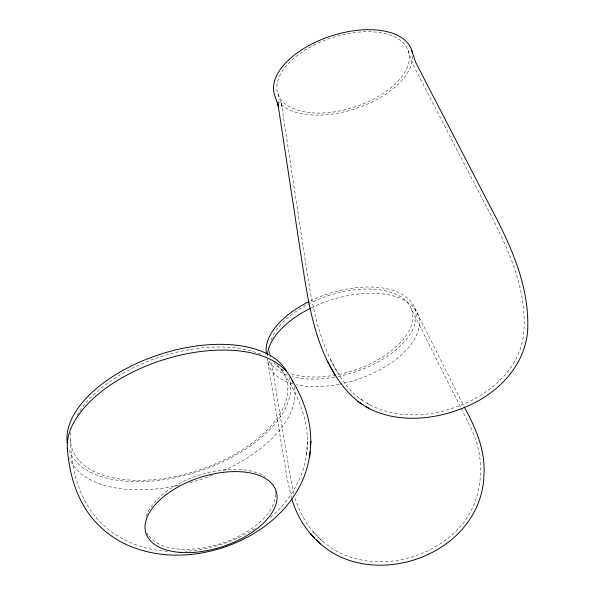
<?xml version="1.0" encoding="UTF-8"?>
<svg xmlns="http://www.w3.org/2000/svg" width="595" height="595" viewBox="0 0 595 595"><rect width="100%" height="100%" fill="white"/><g stroke="black" fill="none" stroke-linecap="round" stroke-linejoin="round"><path stroke-width="0.45" stroke-dasharray="2.98 2.23" d="M270.48 517.3C292.718 498.603 307.823 470.69 307.474 441.259C307.236 415.072 295.871 390.513 281.167 369.354M307.474 441.259L306.328 456.491M255.203 528.486C234.43 541.866 210.191 549.594 185.581 551.349M167.478 551.245C138.836 549.743 110.499 536.66 92.894 513.626C77.328 492.593 71.162 466.205 70.485 440.412M278.036 94.345L282.261 107.331L281.085 101.708L304.99 258.676C311.535 302.32 318.556 348.73 345.97 384.831C370.901 417.445 417.504 420.702 453.702 407.783C487.231 396.828 520.231 370.313 523.712 333.036C527.691 287.757 506.509 244.895 486.003 205.937L412.365 63.449L408.14 50.463M367.405 403.336L371.265 405.812M359.893 398.568L364.036 401.216M318.838 537.62C353.824 573.089 414.901 566.946 450.683 535.842C483.356 509.692 488.621 461.021 469.581 425.269L411.495 309.303A74.278 39.471 -18 0 0 310.218 303.13M295.098 498.201C299.516 512.042 306.551 525.445 316.986 535.693M313.223 531.863L322.445 541.294M330.627 359.767L338.295 373.853M414.767 308.203L464.011 406.497M291.587 498.372L287.05 477.949L267.475 359.596M293.893 493.91L290.442 477.465L271.201 361.128M269.989 353.794L269.476 350.686A74.278 39.471 -18 0 0 269.989 354.226M270.145 354.717L270.599 357.461M412.692 56.146A72.121 38.325 -18 0 1 356.368 108.379A72.121 38.325 -18 0 1 278.229 101.5M275.061 490.83A67.607 35.931 -18 0 1 275.359 493.262M275.396 494.088A67.607 35.931 -18 0 1 221.875 543.287A67.607 35.931 -18 0 1 148.832 535.939M148.348 535.262A67.607 35.931 -18 0 1 147.077 533.142M146.206 516.378A67.607 35.931 -18 0 1 198.328 475.39A67.607 35.931 -18 0 1 265.258 476.915M276.95 364.601A112.574 59.82 -18 0 1 197.503 470.578A112.574 59.82 -18 0 1 71.05 431.442M77.075 415.399A112.574 59.82 -18 0 1 261.607 354.672M288.992 376.806A115.943 61.612 -18 0 1 197.852 471.634A115.943 61.612 -18 0 1 68.447 448.407M294.138 386.534A117.974 62.691 -18 0 1 221.712 471.433M212.385 475.316A117.974 62.691 -18 0 1 188.637 483.051M178.82 485.401A117.974 62.691 -18 0 1 69.332 457.637M411.495 309.303A74.278 39.471 -18 0 1 336.688 374.865M335.825 375.021A74.278 39.471 -18 0 1 289.549 373.125M283.77 370.566A74.278 39.471 -18 0 1 274.243 362.913M271.164 339.931A74.278 39.471 -18 0 1 309.437 303.524M310.426 300.929A77.737 41.308 -18 0 1 415.02 308.909A77.737 41.308 -18 0 1 335.573 376.977M334.673 377.141A77.737 41.308 -18 0 1 292.338 376.605M287.422 375.088A77.737 41.308 -18 0 1 268.442 360.116M311.401 307.801A78.838 41.895 -18 0 1 418.01 314.643A78.838 41.895 -18 0 1 340.043 384.072M339.187 384.244A78.838 41.895 -18 0 1 296.422 384.742M293.075 383.916A78.838 41.895 -18 0 1 267.326 358.681M311.973 112.827A68.663 36.488 -18 0 0 409.323 56.086A68.663 36.488 -18 0 0 307.979 48.292A68.663 36.488 -18 0 0 311.973 112.827"/><path stroke-width="0.89" d="M67.324 448.266C69.459 477.264 78.875 507.394 101.001 527.415C119.952 545.667 146.511 554.198 172.438 555.068C233.485 557.136 303.294 516.624 310.151 451.62M310.516 446.838C312.278 423.328 304.06 399.989 292.026 380.056M309.75 457.012L310.932 441.259M278.743 107.398L277.687 102.333L301.561 259.093C308.738 305.071 315.595 355.341 347.532 391.555C376.851 424.964 428.207 423.357 465.937 406.787C499.22 393.295 528.241 362.422 527.802 324.788C528.122 281.814 508.926 241.563 489.112 204.442L415.578 62.155L411.42 49.355M357.796 401.32L362.206 404.139M365.553 406.251L369.666 408.884M316.421 540.044C352.604 576.808 415.868 570.702 452.936 538.43C471.188 522.856 483.378 499.8 483.921 475.621C485.78 451.382 475.888 428.095 464.42 407.322M291.833 499.25C296.414 513.589 303.718 527.468 314.532 538.073M310.605 534.079L320.184 543.875M331.698 368.93L335.372 375.705M327.488 361.217L331.222 368.097M278.639 107.39L274.764 95.445A72.121 38.325 -18 0 1 333.669 35.187A72.121 38.325 -18 0 1 412.476 53.528M67.718 451.575A117.974 62.691 -18 0 1 165.001 359.283A117.974 62.691 -18 0 1 292.874 382.243M67.294 443.23A115.943 61.612 -18 0 1 159.088 354.665A115.943 61.612 -18 0 1 286.47 371.161M266.426 353.958A77.737 41.308 -18 0 1 308.775 301.739M267.356 355.267A78.838 41.895 -18 0 1 310.568 308.217M180.054 552.383A68.41 36.355 -18 0 0 277.039 495.858A68.41 36.355 -18 0 0 176.068 488.086A68.41 36.355 -18 0 0 180.054 552.383"/></g></svg>
